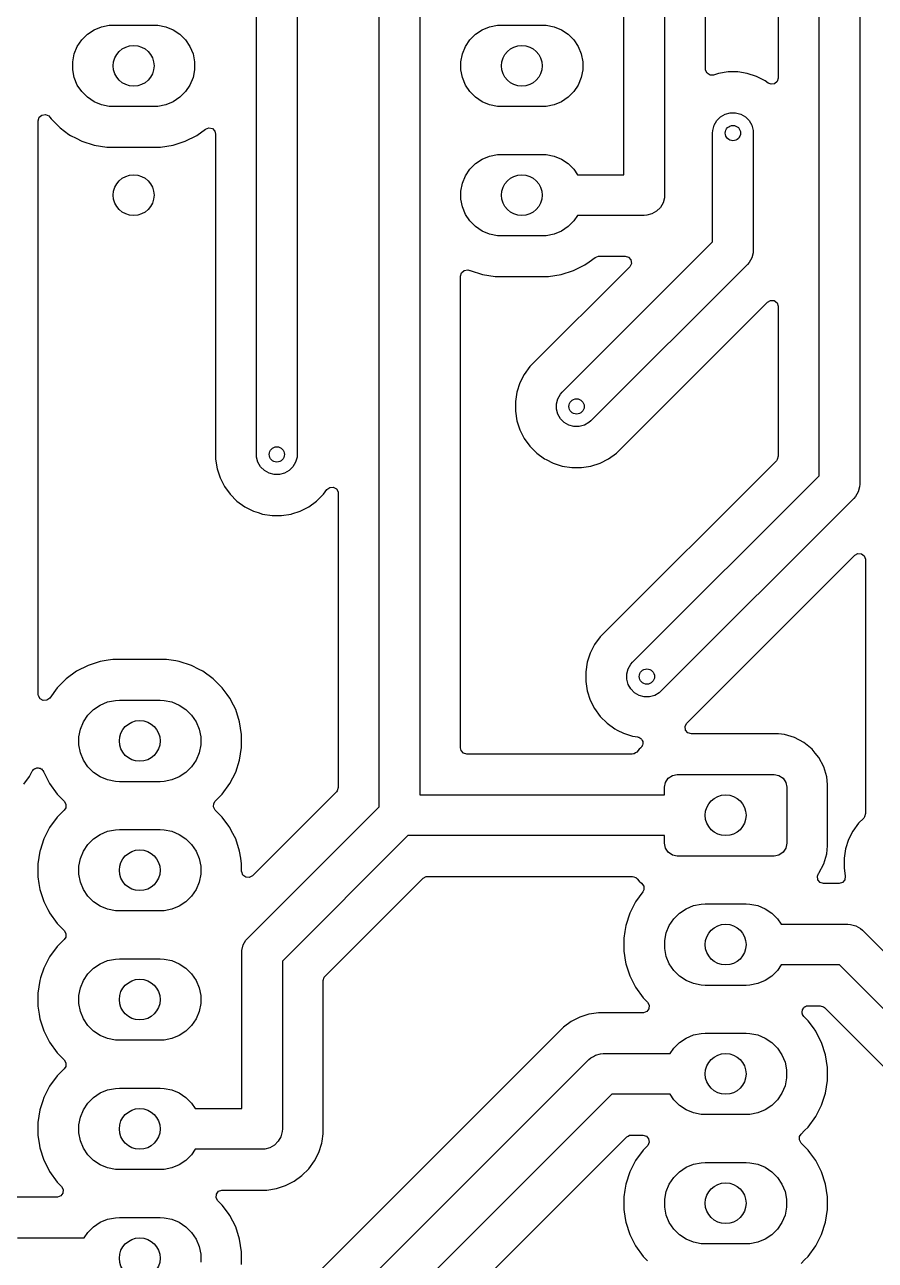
# Model space of a CAD drawing. Extents: x 44.5 to 133, y -119 to -55.5.
# Drawn here: x 88.74 to 105.44, y -97.66 to -73.39 of the extents above; entities that cross this region are included whole.
import ezdxf

# ---------------------------------------------------------------- set-up
doc = ezdxf.new("R2010")
doc.units = 0
doc.layers.add('BLACK', color=7, linetype='CONTINUOUS')

msp = doc.modelspace()

# ---------------------------------------------------------------- linework, layer by layer
at = {"layer": 'BLACK', "linetype": 'CONTINUOUS'}
for p, q in [((101.3017, -64.04), (101.3017, -76.74)), ((102.1022, -74.263556), (102.1022, -63.945513)), ((100.5017, -76.34), (100.5017, -64.44)), ((94.0908, -69.285686), (94.0908, -81.8322)), ((93.2908, -81.8322), (93.2908, -69.52)), ((103.5334, -70.595313), (103.5334, -74.439496)), ((104.3339, -82.250814), (104.3339, -70.6898)), ((105.1339, -70.855485), (105.1339, -82.4165)), ((95.6983, -88.755814), (95.6983, -71.66)), ((96.4983, -72.06), (96.4983, -88.52)), ((89.972485, -73.581592), (90.102883, -73.494463)), ((90.102883, -73.494463), (90.247772, -73.434448)), ((90.247772, -73.434448), (90.401586, -73.403852)), ((90.401586, -73.403852), (90.48, -73.4)), ((90.48, -73.4), (91.28, -73.4)), ((91.28, -73.4), (91.358414, -73.403852)), ((91.358414, -73.403852), (91.512228, -73.434448)), ((91.512228, -73.434448), (91.657117, -73.494463)), ((91.657117, -73.494463), (91.787515, -73.581592)), ((97.592485, -73.581592), (97.722883, -73.494463)), ((97.722883, -73.494463), (97.867772, -73.434448)), ((97.867772, -73.434448), (98.021586, -73.403852)), ((98.021586, -73.403852), (98.1, -73.4)), ((98.1, -73.4), (98.9, -73.4)), ((98.9, -73.4), (98.978414, -73.403852)), ((98.978414, -73.403852), (99.132228, -73.434448)), ((99.132228, -73.434448), (99.277117, -73.494463)), ((99.277117, -73.494463), (99.407515, -73.581592)), ((89.774463, -73.822883), (89.861592, -73.692485)), ((89.861592, -73.692485), (89.972485, -73.581592)), ((91.787515, -73.581592), (91.898408, -73.692485)), ((91.898408, -73.692485), (91.985537, -73.822883)), ((97.394463, -73.822883), (97.481592, -73.692485)), ((97.481592, -73.692485), (97.592485, -73.581592)), ((99.407515, -73.581592), (99.518408, -73.692485)), ((99.518408, -73.692485), (99.605537, -73.822883)), ((89.683852, -74.121586), (89.714448, -73.967772)), ((89.714448, -73.967772), (89.774463, -73.822883)), ((91.985537, -73.822883), (92.045552, -73.967772)), ((92.045552, -73.967772), (92.076148, -74.121586)), ((97.303852, -74.121586), (97.334448, -73.967772)), ((97.334448, -73.967772), (97.394463, -73.822883)), ((99.605537, -73.822883), (99.665552, -73.967772)), ((99.665552, -73.967772), (99.696148, -74.121586)), ((89.683852, -74.278414), (89.683852, -74.121586)), ((92.076148, -74.121586), (92.076148, -74.278414)), ((97.303852, -74.278414), (97.303852, -74.121586)), ((99.696148, -74.121586), (99.696148, -74.278414)), ((89.714448, -74.432228), (89.683852, -74.278414)), ((89.774463, -74.577117), (89.714448, -74.432228)), ((92.045552, -74.432228), (91.985537, -74.577117)), ((92.076148, -74.278414), (92.045552, -74.432228)), ((97.334448, -74.432228), (97.303852, -74.278414)), ((97.394463, -74.577117), (97.334448, -74.432228)), ((99.665552, -74.432228), (99.605537, -74.577117)), ((99.696148, -74.278414), (99.665552, -74.432228)), ((102.104016, -74.2847), (102.1022, -74.263556)), ((102.134844, -74.347401), (102.104016, -74.2847)), ((102.194677, -74.383482), (102.134844, -74.347401)), ((102.264518, -74.381487), (102.194677, -74.383482)), ((102.362777, -74.34956), (102.264518, -74.381487)), ((102.36278, -74.34956), (102.362777, -74.34956)), ((102.549414, -74.32), (102.36278, -74.34956)), ((102.549419, -74.32), (102.549414, -74.32)), ((102.738381, -74.32), (102.549419, -74.32)), ((102.738386, -74.32), (102.738381, -74.32)), ((102.925018, -74.349559), (102.738386, -74.32)), ((103.104736, -74.407954), (102.925018, -74.349559)), ((103.273099, -74.49374), (103.104736, -74.407954)), ((103.336514, -74.539814), (103.273099, -74.49374)), ((103.5334, -74.439496), (103.513715, -74.506535)), ((89.861592, -74.707515), (89.774463, -74.577117)), ((89.972485, -74.818408), (89.861592, -74.707515)), ((91.898408, -74.707515), (91.787515, -74.818408)), ((91.985537, -74.577117), (91.898408, -74.707515)), ((97.481592, -74.707515), (97.394463, -74.577117)), ((97.592485, -74.818408), (97.481592, -74.707515)), ((99.518408, -74.707515), (99.407515, -74.818408)), ((99.605537, -74.577117), (99.518408, -74.707515)), ((103.391753, -74.562234), (103.336514, -74.539814)), ((103.460911, -74.55229), (103.391753, -74.562234)), ((103.513715, -74.506535), (103.460911, -74.55229)), ((90.102883, -74.905537), (89.972485, -74.818408)), ((90.247772, -74.965552), (90.102883, -74.905537)), ((90.401586, -74.996148), (90.247772, -74.965552)), ((91.512228, -74.965552), (91.358414, -74.996148)), ((91.657117, -74.905537), (91.512228, -74.965552)), ((91.787515, -74.818408), (91.657117, -74.905537)), ((97.722883, -74.905537), (97.592485, -74.818408)), ((97.867772, -74.965552), (97.722883, -74.905537)), ((98.021586, -74.996148), (97.867772, -74.965552)), ((99.132228, -74.965552), (98.978414, -74.996148)), ((99.277117, -74.905537), (99.132228, -74.965552)), ((99.407515, -74.818408), (99.277117, -74.905537)), ((89.0083, -75.278945), (89.027985, -75.211906)), ((89.027985, -75.211906), (89.080789, -75.166151)), ((89.080789, -75.166151), (89.149947, -75.156207)), ((89.149947, -75.156207), (89.213503, -75.185232)), ((89.213503, -75.185232), (89.232619, -75.206061)), ((89.232619, -75.206061), (89.259203, -75.242652)), ((90.48, -75), (90.401586, -74.996148)), ((91.28, -75), (90.48, -75)), ((91.358414, -74.996148), (91.28, -75)), ((98.1, -75), (98.021586, -74.996148)), ((98.9, -75), (98.1, -75)), ((98.978414, -74.996148), (98.9, -75)), ((102.326559, -75.276995), (102.400395, -75.203159)), ((102.400395, -75.203159), (102.490827, -75.150948)), ((102.490827, -75.150948), (102.59169, -75.123922)), ((102.59169, -75.123922), (102.69611, -75.123922)), ((102.69611, -75.123922), (102.796973, -75.150948)), ((102.796973, -75.150948), (102.887405, -75.203159)), ((102.887405, -75.203159), (102.961241, -75.276995)), ((89.0083, -86.54622), (89.0083, -75.278945)), ((89.259203, -75.242652), (89.437345, -75.420794)), ((89.437345, -75.420794), (89.43735, -75.420798)), ((89.43735, -75.420798), (89.609594, -75.54594)), ((92.118845, -75.56887), (92.293415, -75.442038)), ((92.293415, -75.442038), (92.359221, -75.418558)), ((92.359221, -75.418558), (92.427275, -75.434383)), ((92.427275, -75.434383), (92.47597, -75.484489)), ((102.2439, -75.5205), (102.247322, -75.46829)), ((102.247322, -75.46829), (102.274348, -75.367427)), ((102.274348, -75.367427), (102.326559, -75.276995)), ((102.961241, -75.276995), (103.013452, -75.367427)), ((103.013452, -75.367427), (103.040478, -75.46829)), ((103.040478, -75.46829), (103.0439, -75.5205)), ((89.609594, -75.54594), (89.641155, -75.56887)), ((89.641155, -75.56887), (89.74947, -75.624059)), ((89.74947, -75.624059), (89.865616, -75.683239)), ((89.865616, -75.683239), (89.865618, -75.683239)), ((89.865618, -75.683239), (89.865621, -75.683241)), ((89.865621, -75.683241), (90.105215, -75.76109)), ((91.654785, -75.76109), (91.894379, -75.683241)), ((91.894379, -75.683241), (92.118845, -75.56887)), ((92.47597, -75.484489), (92.4903, -75.542356)), ((92.4903, -75.542356), (92.4903, -81.926686)), ((102.2439, -77.654814), (102.2439, -75.5205)), ((103.0439, -75.5205), (103.0439, -77.8205)), ((90.105215, -75.76109), (90.354038, -75.8005)), ((90.354038, -75.8005), (90.354039, -75.8005)), ((90.354039, -75.8005), (91.405961, -75.8005)), ((91.405961, -75.8005), (91.405962, -75.8005)), ((91.405962, -75.8005), (91.654785, -75.76109)), ((97.867772, -75.974448), (98.021586, -75.943852)), ((98.021586, -75.943852), (98.1, -75.94)), ((98.1, -75.94), (98.9, -75.94)), ((98.9, -75.94), (98.978414, -75.943852)), ((98.978414, -75.943852), (99.132228, -75.974448)), ((97.481592, -76.232485), (97.592485, -76.121592)), ((97.592485, -76.121592), (97.722883, -76.034463)), ((97.722883, -76.034463), (97.867772, -75.974448)), ((99.132228, -75.974448), (99.277117, -76.034463)), ((99.277117, -76.034463), (99.407515, -76.121592)), ((99.407515, -76.121592), (99.518408, -76.232485)), ((97.334448, -76.507772), (97.394463, -76.362883)), ((97.394463, -76.362883), (97.481592, -76.232485)), ((99.518408, -76.232485), (99.590247, -76.34)), ((99.590247, -76.34), (100.5017, -76.34)), ((97.303852, -76.661586), (97.334448, -76.507772)), ((97.303852, -76.818414), (97.303852, -76.661586)), ((97.334448, -76.972228), (97.303852, -76.818414)), ((101.271252, -76.893073), (101.219041, -76.983505)), ((101.298278, -76.79221), (101.271252, -76.893073)), ((101.3017, -76.74), (101.298278, -76.79221)), ((97.394463, -77.117117), (97.334448, -76.972228)), ((97.481592, -77.247515), (97.394463, -77.117117)), ((99.590247, -77.14), (99.518408, -77.247515)), ((100.9017, -77.14), (99.590247, -77.14)), ((100.95391, -77.136578), (100.9017, -77.14)), ((101.054773, -77.109552), (100.95391, -77.136578)), ((101.145205, -77.057341), (101.054773, -77.109552)), ((101.219041, -76.983505), (101.145205, -77.057341)), ((97.592485, -77.358408), (97.481592, -77.247515)), ((97.722883, -77.445537), (97.592485, -77.358408)), ((99.407515, -77.358408), (99.277117, -77.445537)), ((99.518408, -77.247515), (99.407515, -77.358408)), ((97.867772, -77.505552), (97.722883, -77.445537)), ((98.021586, -77.536148), (97.867772, -77.505552)), ((98.1, -77.54), (98.021586, -77.536148)), ((98.9, -77.54), (98.1, -77.54)), ((98.978414, -77.536148), (98.9, -77.54)), ((99.132228, -77.505552), (98.978414, -77.536148)), ((99.277117, -77.445537), (99.132228, -77.505552)), ((99.290957, -80.607757), (102.2439, -77.654814)), ((103.040478, -77.87271), (103.013452, -77.973574)), ((103.0439, -77.8205), (103.040478, -77.87271)), ((99.514379, -78.223241), (99.738845, -78.10887)), ((99.738845, -78.10887), (99.822168, -78.048331)), ((99.822168, -78.048331), (99.937993, -77.964182)), ((102.926743, -78.103343), (99.856643, -81.173443)), ((99.937993, -77.964182), (100.003799, -77.940702)), ((100.003799, -77.940702), (100.010878, -77.9405)), ((100.010878, -77.9405), (100.526774, -77.9405)), ((100.526774, -77.9405), (100.593813, -77.960185)), ((100.593813, -77.960185), (100.639568, -78.012989)), ((100.649512, -78.082147), (100.620487, -78.145703)), ((100.639568, -78.012989), (100.649512, -78.082147)), ((102.961241, -78.064005), (102.926743, -78.103343)), ((103.013452, -77.973574), (102.961241, -78.064005)), ((97.2988, -78.3304), (97.318485, -78.263361)), ((97.2988, -87.5955), (97.2988, -78.3304)), ((97.318485, -78.263361), (97.371289, -78.217606)), ((97.371289, -78.217606), (97.440447, -78.207662)), ((97.440447, -78.207662), (97.479098, -78.219917)), ((97.479098, -78.219917), (97.485621, -78.223241)), ((97.485621, -78.223241), (97.725215, -78.30109)), ((97.725215, -78.30109), (97.974038, -78.3405)), ((97.974038, -78.3405), (97.974039, -78.3405)), ((97.974039, -78.3405), (99.025961, -78.3405)), ((100.614455, -78.152181), (98.658112, -80.108523)), ((99.025961, -78.3405), (99.025962, -78.3405)), ((99.025962, -78.3405), (99.274785, -78.30109)), ((99.274785, -78.30109), (99.514379, -78.223241)), ((100.620487, -78.145703), (100.614455, -78.152181)), ((100.355874, -81.80629), (103.321719, -78.840445)), ((103.321719, -78.840445), (103.383042, -78.80696)), ((103.383042, -78.80696), (103.452734, -78.811944)), ((103.452734, -78.811944), (103.508667, -78.853816)), ((103.508667, -78.853816), (103.533084, -78.91928)), ((103.533084, -78.91928), (103.5334, -78.928126)), ((103.5334, -78.928126), (103.5334, -81.867874)), ((98.54704, -80.2614), (98.461254, -80.429763)), ((98.658112, -80.108523), (98.54704, -80.2614)), ((98.461254, -80.429763), (98.402859, -80.609481)), ((98.402859, -80.609481), (98.3733, -80.796113)), ((98.3733, -80.796113), (98.3733, -80.985086)), ((99.177222, -80.83839), (99.204248, -80.737526)), ((99.204248, -80.737526), (99.256459, -80.647095)), ((99.256459, -80.647095), (99.290957, -80.607757)), ((98.3733, -80.985086), (98.402859, -81.171718)), ((99.177222, -80.94281), (99.177222, -80.83839)), ((99.204248, -81.043674), (99.177222, -80.94281)), ((99.256459, -81.134105), (99.204248, -81.043674)), ((98.402859, -81.171718), (98.461254, -81.351436)), ((99.330295, -81.207941), (99.256459, -81.134105)), ((99.420726, -81.260152), (99.330295, -81.207941)), ((99.52159, -81.287178), (99.420726, -81.260152)), ((99.62601, -81.287178), (99.52159, -81.287178)), ((99.726874, -81.260152), (99.62601, -81.287178)), ((99.817305, -81.207941), (99.726874, -81.260152)), ((99.856643, -81.173443), (99.817305, -81.207941)), ((98.461254, -81.351436), (98.493202, -81.414136)), ((98.493202, -81.414136), (98.54704, -81.519799)), ((98.54704, -81.519799), (98.65811, -81.672674)), ((98.65811, -81.672674), (98.791726, -81.80629)), ((92.4903, -81.926686), (92.519859, -82.113318)), ((93.294222, -81.88441), (93.2908, -81.8322)), ((93.321248, -81.985273), (93.294222, -81.88441)), ((93.373459, -82.075705), (93.321248, -81.985273)), ((94.060352, -81.985273), (94.008141, -82.075705)), ((94.087378, -81.88441), (94.060352, -81.985273)), ((94.0908, -81.8322), (94.087378, -81.88441)), ((98.791726, -81.80629), (98.944601, -81.91736)), ((98.944601, -81.91736), (98.975493, -81.9331)), ((98.975493, -81.9331), (99.112963, -82.003145)), ((99.112963, -82.003145), (99.112965, -82.003145)), ((99.112965, -82.003145), (99.112968, -82.003147)), ((99.112968, -82.003147), (99.194708, -82.029706)), ((99.854918, -82.06154), (100.034632, -82.003147)), ((100.034632, -82.003147), (100.202999, -81.91736)), ((103.497081, -81.955555), (100.039212, -85.413423)), ((100.202999, -81.91736), (100.355874, -81.80629)), ((103.513715, -81.934913), (103.497081, -81.955555)), ((103.5334, -81.867874), (103.513715, -81.934913)), ((92.519859, -82.113318), (92.578254, -82.293036)), ((93.447295, -82.149541), (93.373459, -82.075705)), ((93.537727, -82.201752), (93.447295, -82.149541)), ((93.63859, -82.228778), (93.537727, -82.201752)), ((93.74301, -82.228778), (93.63859, -82.228778)), ((93.843873, -82.201752), (93.74301, -82.228778)), ((93.934305, -82.149541), (93.843873, -82.201752)), ((94.008141, -82.075705), (93.934305, -82.149541)), ((99.194708, -82.029706), (99.292681, -82.06154)), ((99.292681, -82.06154), (99.479314, -82.0911)), ((99.479314, -82.0911), (99.479319, -82.0911)), ((99.479319, -82.0911), (99.668286, -82.0911)), ((99.668286, -82.0911), (99.854918, -82.06154)), ((100.672057, -85.912657), (104.3339, -82.250814)), ((92.578254, -82.293036), (92.66404, -82.461399)), ((92.66404, -82.461399), (92.77511, -82.614273)), ((94.673483, -82.522064), (94.728812, -82.479401)), ((94.728812, -82.479401), (94.798426, -82.473422)), ((94.798426, -82.473422), (94.86022, -82.506028)), ((94.86022, -82.506028), (94.894578, -82.566867)), ((105.130478, -82.46871), (105.103452, -82.569574)), ((105.1339, -82.4165), (105.130478, -82.46871)), ((92.77511, -82.614273), (92.908727, -82.74789)), ((92.908727, -82.74789), (93.061601, -82.85896)), ((94.319999, -82.85896), (94.472873, -82.74789)), ((94.472873, -82.74789), (94.60649, -82.614273)), ((94.60649, -82.614273), (94.673483, -82.522064)), ((94.894578, -82.566867), (94.8978, -82.594952)), ((94.8978, -82.594952), (94.8978, -88.372873)), ((105.016743, -82.699343), (101.237743, -86.478343)), ((105.051241, -82.660005), (105.016743, -82.699343)), ((105.103452, -82.569574), (105.051241, -82.660005)), ((93.061601, -82.85896), (93.141147, -82.89949)), ((93.141147, -82.89949), (93.229963, -82.944745)), ((93.229963, -82.944745), (93.229965, -82.944745)), ((93.229965, -82.944745), (93.229968, -82.944747)), ((93.229968, -82.944747), (93.326297, -82.976046)), ((93.326297, -82.976046), (93.409681, -83.00314)), ((93.984536, -82.99904), (94.151632, -82.944747)), ((94.151632, -82.944747), (94.319999, -82.85896)), ((93.409681, -83.00314), (93.596314, -83.0327)), ((93.596314, -83.0327), (93.596319, -83.0327)), ((93.596319, -83.0327), (93.785286, -83.0327)), ((93.785286, -83.0327), (93.971918, -83.00314)), ((93.971918, -83.00314), (93.984536, -82.99904)), ((101.740345, -87.107819), (105.035619, -83.812545)), ((105.035619, -83.812545), (105.096942, -83.77906)), ((105.096942, -83.77906), (105.166634, -83.784044)), ((105.166634, -83.784044), (105.222567, -83.825916)), ((105.222567, -83.825916), (105.246984, -83.89138)), ((105.246984, -83.89138), (105.2473, -83.900226)), ((105.2473, -83.900226), (105.2473, -88.885974)), ((100.039212, -85.413423), (99.92814, -85.5663)), ((99.92814, -85.5663), (99.842354, -85.734663)), ((90.225214, -85.89891), (89.985616, -85.97676)), ((90.380551, -85.874307), (90.225214, -85.89891)), ((90.474038, -85.8595), (90.380551, -85.874307)), ((91.525962, -85.8595), (90.474038, -85.8595)), ((91.707279, -85.888218), (91.525962, -85.8595)), ((91.774785, -85.89891), (91.707279, -85.888218)), ((92.014383, -85.97676), (91.774785, -85.89891)), ((99.842354, -85.734663), (99.783959, -85.914381)), ((89.761151, -86.091132), (89.55735, -86.239201)), ((89.985616, -85.97676), (89.761151, -86.091132)), ((92.168747, -86.055413), (92.014383, -85.97676)), ((92.238845, -86.09113), (92.168747, -86.055413)), ((92.238847, -86.091131), (92.238845, -86.09113)), ((92.238848, -86.091132), (92.238847, -86.091131)), ((92.442649, -86.239201), (92.238848, -86.091132)), ((99.783959, -85.914381), (99.7544, -86.101013)), ((99.7544, -86.101013), (99.7544, -86.289986)), ((100.558322, -86.14329), (100.585348, -86.042426)), ((100.558322, -86.24771), (100.558322, -86.14329)), ((100.585348, -86.042426), (100.637559, -85.951995)), ((100.637559, -85.951995), (100.672057, -85.912657)), ((89.557345, -86.239205), (89.379205, -86.417345)), ((89.55735, -86.239201), (89.557345, -86.239205)), ((92.442654, -86.239205), (92.442649, -86.239201)), ((92.620794, -86.417345), (92.442654, -86.239205)), ((99.7544, -86.289986), (99.783959, -86.476618)), ((100.585348, -86.348574), (100.558322, -86.24771)), ((100.637559, -86.439005), (100.585348, -86.348574)), ((89.011523, -86.574306), (89.0083, -86.54622)), ((89.04588, -86.635144), (89.011523, -86.574306)), ((89.232618, -86.619105), (89.177288, -86.661771)), ((89.379201, -86.41735), (89.232618, -86.619105)), ((89.379205, -86.417345), (89.379201, -86.41735)), ((92.620798, -86.41735), (92.620794, -86.417345)), ((92.714427, -86.54622), (92.620798, -86.41735)), ((92.76887, -86.621155), (92.714427, -86.54622)), ((92.839859, -86.760478), (92.76887, -86.621155)), ((99.783959, -86.476618), (99.842354, -86.656336)), ((100.711395, -86.512841), (100.637559, -86.439005)), ((100.801826, -86.565052), (100.711395, -86.512841)), ((100.90269, -86.592078), (100.801826, -86.565052)), ((101.00711, -86.592078), (100.90269, -86.592078)), ((101.107974, -86.565052), (101.00711, -86.592078)), ((101.198405, -86.512841), (101.107974, -86.565052)), ((101.237743, -86.478343), (101.198405, -86.512841)), ((89.107675, -86.66775), (89.04588, -86.635144)), ((89.177288, -86.661771), (89.107675, -86.66775)), ((89.981592, -86.952485), (90.092485, -86.841592)), ((90.092485, -86.841592), (90.222883, -86.754463)), ((90.222883, -86.754463), (90.367772, -86.694448)), ((90.367772, -86.694448), (90.521586, -86.663852)), ((90.521586, -86.663852), (90.6, -86.66)), ((90.6, -86.66), (91.4, -86.66)), ((91.4, -86.66), (91.478414, -86.663852)), ((91.478414, -86.663852), (91.632228, -86.694448)), ((91.632228, -86.694448), (91.777117, -86.754463)), ((91.777117, -86.754463), (91.907515, -86.841592)), ((91.907515, -86.841592), (92.018408, -86.952485)), ((92.883239, -86.845616), (92.839859, -86.760478)), ((92.883239, -86.845618), (92.883239, -86.845616)), ((92.883241, -86.845621), (92.883239, -86.845618)), ((92.96109, -87.085215), (92.883241, -86.845621)), ((99.842354, -86.656336), (99.92814, -86.824699)), ((99.92814, -86.824699), (100.03921, -86.977574)), ((89.834448, -87.227772), (89.894463, -87.082883)), ((89.894463, -87.082883), (89.981592, -86.952485)), ((92.018408, -86.952485), (92.105537, -87.082883)), ((92.105537, -87.082883), (92.165552, -87.227772)), ((93.0005, -87.334038), (92.96109, -87.085215)), ((100.03921, -86.977574), (100.172826, -87.11119)), ((100.172826, -87.11119), (100.325701, -87.22226)), ((101.705288, -87.177853), (101.734313, -87.114297)), ((101.734313, -87.114297), (101.740345, -87.107819)), ((89.803852, -87.381586), (89.834448, -87.227772)), ((92.165552, -87.227772), (92.196148, -87.381586)), ((93.0005, -87.585962), (93.0005, -87.334038)), ((100.325701, -87.22226), (100.374278, -87.247011)), ((100.374278, -87.247011), (100.494063, -87.308045)), ((100.494063, -87.308045), (100.494065, -87.308045)), ((100.494065, -87.308045), (100.494068, -87.308047)), ((100.494068, -87.308047), (100.57406, -87.334038)), ((100.57406, -87.334038), (100.673781, -87.36644)), ((101.715232, -87.247011), (101.705288, -87.177853)), ((101.760987, -87.299815), (101.715232, -87.247011)), ((101.828026, -87.3195), (101.760987, -87.299815)), ((103.501608, -87.3195), (101.828026, -87.3195)), ((103.536805, -87.322966), (103.501608, -87.3195)), ((103.655934, -87.334699), (103.536805, -87.322966)), ((103.655934, -87.3347), (103.655932, -87.334699)), ((103.655932, -87.334699), (103.655934, -87.334699)), ((103.853954, -87.394768), (103.655934, -87.3347)), ((89.803852, -87.538414), (89.803852, -87.381586)), ((89.834448, -87.692228), (89.803852, -87.538414)), ((92.196148, -87.538414), (92.165552, -87.692228)), ((92.196148, -87.381586), (92.196148, -87.538414)), ((92.96109, -87.834785), (93.0005, -87.585962)), ((97.310006, -87.647011), (97.2988, -87.5955)), ((100.673781, -87.36644), (100.722403, -87.37414)), ((100.722403, -87.37414), (100.772563, -87.382085)), ((100.772563, -87.382085), (100.782683, -87.386882)), ((100.782683, -87.386882), (100.793872, -87.38743)), ((100.793872, -87.38743), (100.813692, -87.401582)), ((100.837612, -87.595668), (100.80359, -87.62359)), ((100.813692, -87.401582), (100.835698, -87.412014)), ((100.835698, -87.412014), (100.841618, -87.421522)), ((100.8428, -87.590242), (100.837612, -87.595668)), ((100.841618, -87.421522), (100.850734, -87.428031)), ((100.850061, -87.577887), (100.8428, -87.590242)), ((100.863309, -87.561519), (100.850061, -87.577887)), ((100.850734, -87.428031), (100.859755, -87.450648)), ((100.859755, -87.450648), (100.87263, -87.471325)), ((100.865096, -87.552306), (100.863309, -87.561519)), ((100.871632, -87.541187), (100.865096, -87.552306)), ((100.871979, -87.516835), (100.871632, -87.541187)), ((100.876619, -87.492929), (100.871979, -87.516835)), ((100.87263, -87.471325), (100.872469, -87.482526)), ((100.872469, -87.482526), (100.876619, -87.492929)), ((104.03645, -87.492315), (103.853954, -87.394768)), ((104.036453, -87.492317), (104.03645, -87.492315)), ((104.19641, -87.623589), (104.036452, -87.492317)), ((104.036452, -87.492317), (104.036453, -87.492317)), ((89.894463, -87.837117), (89.834448, -87.692228)), ((89.981592, -87.967515), (89.894463, -87.837117)), ((92.105537, -87.837117), (92.018408, -87.967515)), ((92.165552, -87.692228), (92.105537, -87.837117)), ((92.883241, -88.074379), (92.96109, -87.834785)), ((97.355761, -87.699815), (97.310006, -87.647011)), ((97.4228, -87.7195), (97.355761, -87.699815)), ((100.666231, -87.7195), (97.4228, -87.7195)), ((100.689878, -87.715776), (100.666231, -87.7195)), ((100.695311, -87.716042), (100.689878, -87.715776)), ((100.697992, -87.714498), (100.695311, -87.716042)), ((100.704339, -87.713499), (100.697992, -87.714498)), ((100.72949, -87.696366), (100.704339, -87.713499)), ((100.755865, -87.681184), (100.72949, -87.696366)), ((100.759108, -87.67779), (100.755865, -87.681184)), ((100.80359, -87.62359), (100.759108, -87.67779)), ((104.258462, -87.699201), (104.19641, -87.623589)), ((104.327685, -87.78355), (104.258462, -87.699201)), ((104.425232, -87.966046), (104.327685, -87.78355)), ((88.83456, -88.159099), (88.887776, -88.054655)), ((88.887776, -88.054655), (88.90298, -88.038556)), ((88.90298, -88.038556), (88.914415, -88.019595)), ((88.914415, -88.019595), (88.926501, -88.013652)), ((88.926501, -88.013652), (88.93575, -88.00386)), ((88.93575, -88.00386), (88.957244, -87.998537)), ((88.957244, -87.998537), (88.977116, -87.988767)), ((88.977116, -87.988767), (88.990497, -87.990302)), ((88.990497, -87.990302), (89.003571, -87.987065)), ((89.003571, -87.987065), (89.024531, -87.994207)), ((89.024531, -87.994207), (89.04653, -87.996732)), ((89.04653, -87.996732), (89.056955, -88.005257)), ((89.056955, -88.005257), (89.069706, -88.009602)), ((89.069706, -88.009602), (89.083478, -88.026944)), ((89.083478, -88.026944), (89.100619, -88.04096)), ((89.100619, -88.04096), (89.110388, -88.060829)), ((89.110388, -88.060829), (89.113158, -88.064317)), ((89.113158, -88.064317), (89.116192, -88.072633)), ((89.116192, -88.072633), (89.11676, -88.074381)), ((89.11676, -88.074381), (89.231132, -88.298848)), ((90.092485, -88.078408), (89.981592, -87.967515)), ((90.222883, -88.165537), (90.092485, -88.078408)), ((91.907515, -88.078408), (91.777117, -88.165537)), ((92.018408, -87.967515), (91.907515, -88.078408)), ((92.76887, -88.298845), (92.883241, -88.074379)), ((104.4853, -88.164066), (104.425232, -87.966046)), ((88.72349, -88.311974), (88.83456, -88.159099)), ((89.231132, -88.298848), (89.379201, -88.502649)), ((90.367772, -88.225552), (90.222883, -88.165537)), ((90.521586, -88.256148), (90.367772, -88.225552)), ((90.6, -88.26), (90.521586, -88.256148)), ((91.4, -88.26), (90.6, -88.26)), ((91.478414, -88.256148), (91.4, -88.26)), ((91.632228, -88.225552), (91.478414, -88.256148)), ((91.777117, -88.165537), (91.632228, -88.225552)), ((92.620793, -88.502656), (92.76887, -88.298845)), ((101.3, -88.37), (101.31903, -88.274329)), ((101.31903, -88.274329), (101.373223, -88.193223)), ((101.373223, -88.193223), (101.454329, -88.13903)), ((101.454329, -88.13903), (101.55, -88.12)), ((101.55, -88.12), (103.45, -88.12)), ((103.45, -88.12), (103.545671, -88.13903)), ((103.545671, -88.13903), (103.626777, -88.193223)), ((103.626777, -88.193223), (103.68097, -88.274329)), ((103.68097, -88.274329), (103.7, -88.37)), ((104.5005, -88.318392), (104.4853, -88.164066)), ((104.5005, -89.521608), (104.5005, -88.318392)), ((89.379201, -88.502649), (89.379205, -88.502654)), ((89.379205, -88.502654), (89.51887, -88.642319)), ((92.534468, -88.588981), (92.620793, -88.502656)), ((94.861481, -88.460554), (93.212181, -90.109854)), ((94.878115, -88.439912), (94.861481, -88.460554)), ((94.8978, -88.372873), (94.878115, -88.439912)), ((96.4983, -88.52), (101.3, -88.52)), ((101.3, -88.52), (101.3, -88.37)), ((103.7, -88.37), (103.7, -89.47)), ((89.51887, -88.817681), (89.379205, -88.957345)), ((89.51887, -88.642319), (89.552355, -88.703642)), ((89.547371, -88.773334), (89.51887, -88.817681)), ((89.552355, -88.703642), (89.547371, -88.773334)), ((92.447645, -88.756358), (92.452629, -88.686666)), ((92.48113, -88.817681), (92.447645, -88.756358)), ((92.452629, -88.686666), (92.48113, -88.642319)), ((92.48113, -88.642319), (92.534468, -88.588981)), ((92.620794, -88.957345), (92.48113, -88.817681)), ((93.118857, -91.335257), (95.6983, -88.755814)), ((89.379201, -88.95735), (89.231132, -89.161151)), ((89.379205, -88.957345), (89.379201, -88.95735)), ((92.620798, -88.95735), (92.620794, -88.957345)), ((92.749952, -89.135117), (92.620798, -88.95735)), ((105.210981, -88.973655), (105.108412, -89.076223)), ((105.227615, -88.953013), (105.210981, -88.973655)), ((105.2473, -88.885974), (105.227615, -88.953013)), ((89.231132, -89.161151), (89.11676, -89.385616)), ((90.092485, -89.381592), (90.222883, -89.294463)), ((90.222883, -89.294463), (90.367772, -89.234448)), ((90.367772, -89.234448), (90.521586, -89.203852)), ((90.521586, -89.203852), (90.6, -89.2)), ((90.6, -89.2), (91.4, -89.2)), ((91.4, -89.2), (91.478414, -89.203852)), ((91.478414, -89.203852), (91.632228, -89.234448)), ((91.632228, -89.234448), (91.777117, -89.294463)), ((91.777117, -89.294463), (91.907515, -89.381592)), ((92.76887, -89.161155), (92.749952, -89.135117)), ((92.80349, -89.229101), (92.76887, -89.161155)), ((92.883239, -89.385616), (92.80349, -89.229101)), ((104.99734, -89.2291), (104.911554, -89.397463)), ((105.108412, -89.076223), (104.99734, -89.2291)), ((89.11676, -89.385616), (89.043691, -89.6105)), ((89.894463, -89.622883), (89.981592, -89.492485)), ((89.981592, -89.492485), (90.092485, -89.381592)), ((91.907515, -89.381592), (92.018408, -89.492485)), ((92.018408, -89.492485), (92.105537, -89.622883)), ((92.883239, -89.385618), (92.883239, -89.385616)), ((92.883241, -89.385621), (92.883239, -89.385618)), ((92.96109, -89.625215), (92.883241, -89.385621)), ((96.265485, -89.32), (93.8017, -91.783785)), ((101.3, -89.32), (96.265485, -89.32)), ((101.3, -89.47), (101.3, -89.32)), ((101.31903, -89.565671), (101.3, -89.47)), ((103.7, -89.47), (103.68097, -89.565671)), ((104.4853, -89.675934), (104.5005, -89.521608)), ((104.911554, -89.397463), (104.853159, -89.577181)), ((89.03891, -89.625215), (88.9995, -89.874038)), ((89.043691, -89.6105), (89.03891, -89.625215)), ((89.803852, -89.921586), (89.834448, -89.767772)), ((89.834448, -89.767772), (89.894463, -89.622883)), ((92.105537, -89.622883), (92.165552, -89.767772)), ((92.165552, -89.767772), (92.196148, -89.921586)), ((92.983042, -89.763813), (92.96109, -89.625215)), ((93.0005, -89.874038), (92.983042, -89.763813)), ((101.373223, -89.646777), (101.31903, -89.565671)), ((101.454329, -89.70097), (101.373223, -89.646777)), ((101.55, -89.72), (101.454329, -89.70097)), ((103.45, -89.72), (101.55, -89.72)), ((103.545671, -89.70097), (103.45, -89.72)), ((103.626777, -89.646777), (103.545671, -89.70097)), ((103.68097, -89.565671), (103.626777, -89.646777)), ((104.425232, -89.873954), (104.4853, -89.675934)), ((104.853159, -89.577181), (104.8236, -89.763813)), ((104.8236, -89.763813), (104.8236, -89.952786)), ((88.9995, -89.874038), (88.9995, -90.125962)), ((89.803852, -90.078414), (89.803852, -89.921586)), ((92.196148, -89.921586), (92.196148, -90.078414)), ((93.0005, -90.022173), (93.0005, -89.874038)), ((93.000816, -90.031019), (93.0005, -90.022173)), ((93.025233, -90.096483), (93.000816, -90.031019)), ((104.327685, -90.05645), (104.425232, -89.873954)), ((104.8236, -89.952786), (104.849467, -90.116102)), ((88.9995, -90.125962), (89.020651, -90.2595)), ((89.020651, -90.2595), (89.03891, -90.374785)), ((89.834448, -90.232228), (89.803852, -90.078414)), ((89.894463, -90.377117), (89.834448, -90.232228)), ((92.165552, -90.232228), (92.105537, -90.377117)), ((92.196148, -90.078414), (92.165552, -90.232228)), ((93.081166, -90.138355), (93.025233, -90.096483)), ((93.150858, -90.143339), (93.081166, -90.138355)), ((93.212181, -90.109854), (93.150858, -90.143339)), ((94.638519, -92.079044), (96.560744, -90.156819)), ((96.560744, -90.156819), (96.622067, -90.123334)), ((96.622067, -90.123334), (96.648425, -90.1205)), ((96.648425, -90.1205), (100.666231, -90.1205)), ((100.666231, -90.1205), (100.667883, -90.120985)), ((100.667883, -90.120985), (100.669551, -90.120544)), ((100.669551, -90.120544), (100.701298, -90.130797)), ((100.701298, -90.130797), (100.73327, -90.140185)), ((100.73327, -90.140185), (100.734922, -90.141656)), ((100.734922, -90.141656), (100.73604, -90.142017)), ((100.73604, -90.142017), (100.762085, -90.165836)), ((100.762085, -90.165836), (100.80359, -90.21641)), ((100.80359, -90.21641), (100.852049, -90.25618)), ((100.852049, -90.25618), (100.891383, -90.313926)), ((104.300484, -90.117853), (104.325077, -90.06204)), ((104.310428, -90.187011), (104.300484, -90.117853)), ((104.356183, -90.239815), (104.310428, -90.187011)), ((104.324298, -90.06152), (104.327259, -90.057086)), ((104.325077, -90.06204), (104.324298, -90.06152)), ((104.327259, -90.057086), (104.327373, -90.05683)), ((104.327373, -90.05683), (104.327685, -90.05645)), ((104.423222, -90.2595), (104.356183, -90.239815)), ((104.726994, -90.2595), (104.423222, -90.2595)), ((104.728765, -90.259487), (104.726994, -90.2595)), ((104.795516, -90.238847), (104.728765, -90.259487)), ((104.840513, -90.185395), (104.795516, -90.238847)), ((104.849467, -90.116102), (104.840513, -90.185395)), ((89.03891, -90.374785), (89.11676, -90.614383)), ((89.981592, -90.507515), (89.894463, -90.377117)), ((90.092485, -90.618408), (89.981592, -90.507515)), ((92.018408, -90.507515), (91.907515, -90.618408)), ((92.105537, -90.377117), (92.018408, -90.507515)), ((100.873703, -90.424918), (100.731129, -90.621155)), ((100.893254, -90.38377), (100.873703, -90.424918)), ((100.891383, -90.313926), (100.893254, -90.38377)), ((89.11676, -90.614383), (89.195413, -90.768747)), ((90.222883, -90.705537), (90.092485, -90.618408)), ((90.367772, -90.765552), (90.222883, -90.705537)), ((91.777117, -90.705537), (91.632228, -90.765552)), ((91.907515, -90.618408), (91.777117, -90.705537)), ((100.731129, -90.621155), (100.61676, -90.845616)), ((101.592485, -90.841592), (101.722883, -90.754463)), ((101.722883, -90.754463), (101.867772, -90.694448)), ((101.867772, -90.694448), (102.021586, -90.663852)), ((102.021586, -90.663852), (102.1, -90.66)), ((102.1, -90.66), (102.9, -90.66)), ((102.9, -90.66), (102.978414, -90.663852)), ((102.978414, -90.663852), (103.132228, -90.694448)), ((103.132228, -90.694448), (103.277117, -90.754463)), ((103.277117, -90.754463), (103.407515, -90.841592)), ((89.195413, -90.768747), (89.227031, -90.830801)), ((89.227031, -90.830801), (89.231132, -90.838848)), ((89.231132, -90.838848), (89.379201, -91.042649)), ((90.521586, -90.796148), (90.367772, -90.765552)), ((90.6, -90.8), (90.521586, -90.796148)), ((91.4, -90.8), (90.6, -90.8)), ((91.478414, -90.796148), (91.4, -90.8)), ((91.632228, -90.765552), (91.478414, -90.796148)), ((100.61676, -90.845616), (100.53891, -91.085214)), ((101.394463, -91.082883), (101.481592, -90.952485)), ((101.481592, -90.952485), (101.592485, -90.841592)), ((103.407515, -90.841592), (103.518408, -90.952485)), ((103.518408, -90.952485), (103.590247, -91.06)), ((89.379201, -91.042649), (89.379205, -91.042654)), ((89.379205, -91.042654), (89.51887, -91.182319)), ((89.51887, -91.182319), (89.552355, -91.243642)), ((89.552355, -91.243642), (89.547371, -91.313334)), ((100.5206, -91.200816), (100.4995, -91.334038)), ((100.53891, -91.085214), (100.5206, -91.200816)), ((101.303852, -91.381586), (101.334448, -91.227772)), ((101.334448, -91.227772), (101.394463, -91.082883)), ((103.590247, -91.06), (104.9017, -91.06)), ((104.9017, -91.06), (104.95391, -91.063422)), ((104.95391, -91.063422), (105.054774, -91.090448)), ((105.054774, -91.090448), (105.145205, -91.142659)), ((105.145205, -91.142659), (105.184543, -91.177157)), ((105.184543, -91.177157), (107.607385, -93.6)), ((89.51887, -91.357681), (89.379205, -91.497345)), ((89.547371, -91.313334), (89.51887, -91.357681)), ((93.010101, -91.547308), (93.032148, -91.465026)), ((93.032148, -91.465026), (93.084359, -91.374595)), ((93.084359, -91.374595), (93.118857, -91.335257)), ((100.4995, -91.334038), (100.4995, -91.585962)), ((101.303852, -91.538414), (101.303852, -91.381586)), ((89.231132, -91.701151), (89.11676, -91.925616)), ((89.379201, -91.49735), (89.231132, -91.701151)), ((89.379205, -91.497345), (89.379201, -91.49735)), ((93.0017, -91.6181), (93.005122, -91.56589)), ((93.0017, -94.68), (93.0017, -91.6181)), ((93.005122, -91.56589), (93.010101, -91.547308)), ((100.4995, -91.585962), (100.533741, -91.802147)), ((101.334448, -91.692228), (101.303852, -91.538414)), ((101.394463, -91.837117), (101.334448, -91.692228)), ((89.11676, -91.925616), (89.055108, -92.115363)), ((89.981592, -92.032485), (90.092485, -91.921592)), ((90.092485, -91.921592), (90.222883, -91.834463)), ((90.222883, -91.834463), (90.367772, -91.774448)), ((90.367772, -91.774448), (90.521586, -91.743852)), ((90.521586, -91.743852), (90.6, -91.74)), ((90.6, -91.74), (91.4, -91.74)), ((91.4, -91.74), (91.478414, -91.743852)), ((91.478414, -91.743852), (91.632228, -91.774448)), ((91.632228, -91.774448), (91.777117, -91.834463)), ((91.777117, -91.834463), (91.907515, -91.921592)), ((91.907515, -91.921592), (92.018408, -92.032485)), ((93.8017, -91.783785), (93.8017, -95.08)), ((100.533741, -91.802147), (100.53891, -91.834785)), ((100.53891, -91.834785), (100.61676, -92.074383)), ((101.481592, -91.967515), (101.394463, -91.837117)), ((101.592485, -92.078408), (101.481592, -91.967515)), ((103.518408, -91.967515), (103.407515, -92.078408)), ((103.590247, -91.86), (103.518408, -91.967515)), ((104.736014, -91.86), (103.590247, -91.86)), ((107.158857, -94.282842), (104.736014, -91.86)), ((89.03891, -92.165215), (88.9995, -92.414038)), ((89.055108, -92.115363), (89.03891, -92.165215)), ((89.834448, -92.307772), (89.894463, -92.162883)), ((89.894463, -92.162883), (89.981592, -92.032485)), ((92.018408, -92.032485), (92.105537, -92.162883)), ((92.105537, -92.162883), (92.165552, -92.307772)), ((94.6022, -92.166725), (94.621885, -92.099686)), ((94.6022, -95.174486), (94.6022, -92.166725)), ((94.621885, -92.099686), (94.638519, -92.079044)), ((100.61676, -92.074383), (100.731132, -92.298848)), ((101.722883, -92.165537), (101.592485, -92.078408)), ((101.867772, -92.225552), (101.722883, -92.165537)), ((103.277117, -92.165537), (103.132228, -92.225552)), ((103.407515, -92.078408), (103.277117, -92.165537)), ((88.9995, -92.414038), (88.9995, -92.665962)), ((89.803852, -92.461586), (89.834448, -92.307772)), ((92.165552, -92.307772), (92.196148, -92.461586)), ((100.731132, -92.298848), (100.879201, -92.502649)), ((102.021586, -92.256148), (101.867772, -92.225552)), ((102.1, -92.26), (102.021586, -92.256148)), ((102.9, -92.26), (102.1, -92.26)), ((102.978414, -92.256148), (102.9, -92.26)), ((103.132228, -92.225552), (102.978414, -92.256148)), ((88.9995, -92.665962), (89.025332, -92.82906)), ((89.803852, -92.618414), (89.803852, -92.461586)), ((89.834448, -92.772228), (89.803852, -92.618414)), ((92.196148, -92.618414), (92.165552, -92.772228)), ((92.196148, -92.461586), (92.196148, -92.618414)), ((100.879201, -92.502649), (100.879205, -92.502654)), ((100.879205, -92.502654), (100.96437, -92.587819)), ((100.96437, -92.587819), (100.997855, -92.649142)), ((100.997855, -92.649142), (100.992871, -92.718834)), ((104.029598, -92.703297), (104.040929, -92.696014)), ((104.040929, -92.696014), (104.049001, -92.685233)), ((104.049001, -92.685233), (104.069746, -92.677495)), ((104.069746, -92.677495), (104.088376, -92.665523)), ((104.088376, -92.665523), (104.110294, -92.662371)), ((104.110294, -92.662371), (104.114465, -92.660816)), ((104.114465, -92.660816), (104.123311, -92.6605)), ((104.123311, -92.6605), (104.353074, -92.6605)), ((104.353074, -92.6605), (104.420113, -92.680185)), ((104.420113, -92.680185), (104.440755, -92.696819)), ((104.440755, -92.696819), (106.659626, -94.91569)), ((89.025332, -92.82906), (89.03891, -92.914785)), ((89.03891, -92.914785), (89.11676, -93.154383)), ((89.894463, -92.917117), (89.834448, -92.772228)), ((89.981592, -93.047515), (89.894463, -92.917117)), ((92.105537, -92.917117), (92.018408, -93.047515)), ((92.165552, -92.772228), (92.105537, -92.917117)), ((99.637463, -92.887455), (99.4691, -92.97324)), ((99.637465, -92.887454), (99.637463, -92.887455)), ((99.637468, -92.887453), (99.637465, -92.887454)), ((99.817182, -92.82906), (99.637468, -92.887453)), ((99.818382, -92.82887), (99.817182, -92.82906)), ((99.818388, -92.828869), (99.818382, -92.82887)), ((100.003814, -92.7995), (99.818388, -92.828869)), ((100.876689, -92.7995), (100.003814, -92.7995)), ((100.885535, -92.799184), (100.876689, -92.7995)), ((100.950999, -92.774767), (100.885535, -92.799184)), ((100.992871, -92.718834), (100.950999, -92.774767)), ((104.000573, -92.766853), (104.006168, -92.754601)), ((104.003724, -92.788771), (104.000573, -92.766853)), ((104.002145, -92.810858), (104.003724, -92.788771)), ((104.0086, -92.822679), (104.002145, -92.810858)), ((104.006168, -92.754601), (104.007129, -92.741166)), ((104.007129, -92.741166), (104.020399, -92.723439)), ((104.010517, -92.836011), (104.0086, -92.822679)), ((104.025017, -92.852744), (104.010517, -92.836011)), ((104.020399, -92.723439), (104.029598, -92.703297)), ((104.03563, -92.872181), (104.025017, -92.852744)), ((104.120794, -92.957345), (104.03563, -92.872181)), ((89.11676, -93.154383), (89.195413, -93.308747)), ((90.092485, -93.158408), (89.981592, -93.047515)), ((90.222883, -93.245537), (90.092485, -93.158408)), ((91.907515, -93.158408), (91.777117, -93.245537)), ((92.018408, -93.047515), (91.907515, -93.158408)), ((99.316223, -93.084312), (92.994362, -99.406173)), ((99.4691, -92.97324), (99.316223, -93.084312)), ((104.120798, -92.95735), (104.120794, -92.957345)), ((104.222767, -93.097699), (104.120798, -92.95735)), ((104.26887, -93.161155), (104.222767, -93.097699)), ((104.306614, -93.235232), (104.26887, -93.161155)), ((89.195413, -93.308747), (89.229061, -93.374785)), ((89.229061, -93.374785), (89.231132, -93.378848)), ((89.231132, -93.378848), (89.379201, -93.582649)), ((90.367772, -93.305552), (90.222883, -93.245537)), ((90.521586, -93.336148), (90.367772, -93.305552)), ((90.6, -93.34), (90.521586, -93.336148)), ((91.4, -93.34), (90.6, -93.34)), ((91.478414, -93.336148), (91.4, -93.34)), ((91.632228, -93.305552), (91.478414, -93.336148)), ((91.777117, -93.245537), (91.632228, -93.305552)), ((101.481592, -93.492485), (101.592485, -93.381592)), ((101.592485, -93.381592), (101.722883, -93.294463)), ((101.722883, -93.294463), (101.867772, -93.234448)), ((101.867772, -93.234448), (102.021586, -93.203852)), ((102.021586, -93.203852), (102.1, -93.2)), ((102.1, -93.2), (102.9, -93.2)), ((102.9, -93.2), (102.978414, -93.203852)), ((102.978414, -93.203852), (103.132228, -93.234448)), ((103.132228, -93.234448), (103.277117, -93.294463)), ((103.277117, -93.294463), (103.407515, -93.381592)), ((103.407515, -93.381592), (103.518408, -93.492485)), ((104.383239, -93.385616), (104.306614, -93.235232)), ((104.383239, -93.385618), (104.383239, -93.385616)), ((104.383241, -93.385621), (104.383239, -93.385618)), ((104.46109, -93.625215), (104.383241, -93.385621)), ((89.379201, -93.582649), (89.379205, -93.582654)), ((89.379205, -93.582654), (89.51887, -93.722319)), ((99.854795, -93.682659), (99.903419, -93.654586)), ((99.903419, -93.654586), (99.945227, -93.630448)), ((99.945227, -93.630448), (100.04609, -93.603422)), ((100.04609, -93.603422), (100.0983, -93.6)), ((100.0983, -93.6), (101.409753, -93.6)), ((101.409753, -93.6), (101.481592, -93.492485)), ((103.518408, -93.492485), (103.605537, -93.622883)), ((103.605537, -93.622883), (103.665552, -93.767772)), ((104.5005, -93.874038), (104.46109, -93.625215)), ((89.51887, -93.897681), (89.379205, -94.037345)), ((89.51887, -93.722319), (89.552355, -93.783642)), ((89.547371, -93.853334), (89.51887, -93.897681)), ((89.552355, -93.783642), (89.547371, -93.853334)), ((93.407957, -100.124657), (99.815457, -93.717158)), ((99.815457, -93.717158), (99.854795, -93.682659)), ((103.665552, -93.767772), (103.696148, -93.921586)), ((104.5005, -94.125962), (104.5005, -93.874038)), ((89.379201, -94.03735), (89.231132, -94.241151)), ((89.379205, -94.037345), (89.379201, -94.03735)), ((103.696148, -94.078414), (103.665552, -94.232228)), ((103.696148, -93.921586), (103.696148, -94.078414)), ((104.46109, -94.374785), (104.5005, -94.125962)), ((89.231132, -94.241151), (89.11676, -94.465616)), ((90.092485, -94.461592), (90.222883, -94.374463)), ((90.222883, -94.374463), (90.367772, -94.314448)), ((90.367772, -94.314448), (90.521586, -94.283852)), ((90.521586, -94.283852), (90.6, -94.28)), ((90.6, -94.28), (91.4, -94.28)), ((91.4, -94.28), (91.478414, -94.283852)), ((91.478414, -94.283852), (91.632228, -94.314448)), ((91.632228, -94.314448), (91.777117, -94.374463)), ((91.777117, -94.374463), (91.907515, -94.461592)), ((100.263985, -94.4), (94.0908, -100.573185)), ((101.409753, -94.4), (100.263985, -94.4)), ((101.481592, -94.507515), (101.409753, -94.4)), ((103.605537, -94.377117), (103.518408, -94.507515)), ((103.665552, -94.232228), (103.605537, -94.377117)), ((104.383241, -94.614379), (104.46109, -94.374785)), ((89.095758, -94.530255), (89.03891, -94.705215)), ((89.11676, -94.465616), (89.095758, -94.530255)), ((89.894463, -94.702883), (89.981592, -94.572485)), ((89.981592, -94.572485), (90.092485, -94.461592)), ((91.907515, -94.461592), (92.018408, -94.572485)), ((92.018408, -94.572485), (92.090247, -94.68)), ((101.592485, -94.618408), (101.481592, -94.507515)), ((101.722883, -94.705537), (101.592485, -94.618408)), ((103.407515, -94.618408), (103.277117, -94.705537)), ((103.518408, -94.507515), (103.407515, -94.618408)), ((104.26887, -94.838845), (104.383241, -94.614379)), ((89.03891, -94.705215), (88.9995, -94.954038)), ((89.803852, -95.001586), (89.834448, -94.847772)), ((89.834448, -94.847772), (89.894463, -94.702883)), ((92.090247, -94.68), (93.0017, -94.68)), ((101.867772, -94.765552), (101.722883, -94.705537)), ((102.021586, -94.796148), (101.867772, -94.765552)), ((102.1, -94.8), (102.021586, -94.796148)), ((102.9, -94.8), (102.1, -94.8)), ((102.978414, -94.796148), (102.9, -94.8)), ((103.132228, -94.765552), (102.978414, -94.796148)), ((103.277117, -94.705537), (103.132228, -94.765552)), ((104.120793, -95.042656), (104.26887, -94.838845)), ((88.9995, -94.954038), (88.9995, -95.205962)), ((89.803852, -95.158414), (89.803852, -95.001586)), ((93.8017, -95.08), (93.798278, -95.13221)), ((103.98113, -95.182319), (104.050904, -95.112545)), ((104.050904, -95.112545), (104.120793, -95.042656)), ((88.9995, -95.205962), (89.031136, -95.405703)), ((89.834448, -95.312228), (89.803852, -95.158414)), ((89.894463, -95.457117), (89.834448, -95.312228)), ((93.719041, -95.323505), (93.645205, -95.397341)), ((93.771252, -95.233073), (93.719041, -95.323505)), ((93.798278, -95.13221), (93.771252, -95.233073)), ((94.514247, -95.540832), (94.57264, -95.361118)), ((94.57264, -95.361118), (94.579278, -95.319207)), ((94.579278, -95.319207), (94.6022, -95.174486)), ((94.927619, -100.868445), (100.559245, -95.236819)), ((100.559245, -95.236819), (100.586172, -95.222115)), ((100.586172, -95.222115), (100.611991, -95.205523)), ((100.611991, -95.205523), (100.618191, -95.204631)), ((100.618191, -95.204631), (100.620568, -95.203334)), ((100.620568, -95.203334), (100.646926, -95.2005)), ((100.646926, -95.2005), (100.876689, -95.2005)), ((100.876689, -95.2005), (100.943728, -95.220185)), ((100.943728, -95.220185), (100.989483, -95.272989)), ((100.999427, -95.342147), (100.970402, -95.405703)), ((100.989483, -95.272989), (100.999427, -95.342147)), ((103.947645, -95.296358), (103.952629, -95.226666)), ((103.98113, -95.357681), (103.947645, -95.296358)), ((103.952629, -95.226666), (103.98113, -95.182319)), ((104.120794, -95.497345), (103.98113, -95.357681)), ((89.031136, -95.405703), (89.03891, -95.454785)), ((89.03891, -95.454785), (89.11676, -95.694383)), ((89.981592, -95.587515), (89.894463, -95.457117)), ((90.092485, -95.698408), (89.981592, -95.587515)), ((92.018408, -95.587515), (91.907515, -95.698408)), ((92.090247, -95.48), (92.018408, -95.587515)), ((93.4017, -95.48), (92.090247, -95.48)), ((93.45391, -95.476578), (93.4017, -95.48)), ((93.554773, -95.449552), (93.45391, -95.476578)), ((93.645205, -95.397341), (93.554773, -95.449552)), ((94.42846, -95.709199), (94.514247, -95.540832)), ((100.879201, -95.49735), (100.731132, -95.701151)), ((100.879205, -95.497345), (100.879201, -95.49735)), ((100.96437, -95.412181), (100.879205, -95.497345)), ((100.970402, -95.405703), (100.96437, -95.412181)), ((104.120798, -95.49735), (104.120794, -95.497345)), ((104.152389, -95.540832), (104.120798, -95.49735)), ((104.26887, -95.701155), (104.152389, -95.540832)), ((89.11676, -95.694383), (89.16712, -95.793218)), ((89.16712, -95.793218), (89.229061, -95.914785)), ((90.222883, -95.785537), (90.092485, -95.698408)), ((90.367772, -95.845552), (90.222883, -95.785537)), ((90.521586, -95.876148), (90.367772, -95.845552)), ((91.632228, -95.845552), (91.478414, -95.876148)), ((91.777117, -95.785537), (91.632228, -95.845552)), ((91.907515, -95.698408), (91.777117, -95.785537)), ((94.31739, -95.862073), (94.42846, -95.709199)), ((100.731132, -95.701151), (100.61676, -95.925616)), ((101.592485, -95.921592), (101.722883, -95.834463)), ((101.722883, -95.834463), (101.867772, -95.774448)), ((101.867772, -95.774448), (102.021586, -95.743852)), ((102.021586, -95.743852), (102.1, -95.74)), ((102.1, -95.74), (102.9, -95.74)), ((102.9, -95.74), (102.978414, -95.743852)), ((102.978414, -95.743852), (103.132228, -95.774448)), ((103.132228, -95.774448), (103.277117, -95.834463)), ((103.277117, -95.834463), (103.407515, -95.921592)), ((104.315778, -95.793218), (104.26887, -95.701155)), ((104.383239, -95.925616), (104.315778, -95.793218)), ((89.229061, -95.914785), (89.231132, -95.918848)), ((89.231132, -95.918848), (89.379201, -96.122649)), ((90.6, -95.88), (90.521586, -95.876148)), ((91.4, -95.88), (90.6, -95.88)), ((91.478414, -95.876148), (91.4, -95.88)), ((94.030899, -96.10676), (94.183773, -95.99569)), ((94.183773, -95.99569), (94.31739, -95.862073)), ((100.61676, -95.925616), (100.53891, -96.165214)), ((101.394463, -96.162883), (101.481592, -96.032485)), ((101.481592, -96.032485), (101.592485, -95.921592)), ((103.407515, -95.921592), (103.518408, -96.032485)), ((103.518408, -96.032485), (103.605537, -96.162883)), ((104.383239, -95.925618), (104.383239, -95.925616)), ((104.383241, -95.925621), (104.383239, -95.925618)), ((104.46109, -96.165215), (104.383241, -95.925621)), ((89.379201, -96.122649), (89.379205, -96.122654)), ((89.379205, -96.122654), (89.46437, -96.207819)), ((89.492871, -96.338834), (89.450999, -96.394767)), ((89.46437, -96.207819), (89.497855, -96.269142)), ((89.497855, -96.269142), (89.492871, -96.338834)), ((92.507129, -96.361166), (92.549001, -96.305233)), ((92.549001, -96.305233), (92.614465, -96.280816)), ((92.614465, -96.280816), (92.623311, -96.2805)), ((92.623311, -96.2805), (93.496186, -96.2805)), ((93.496186, -96.2805), (93.682818, -96.25094)), ((93.682818, -96.25094), (93.862532, -96.192547)), ((93.862532, -96.192547), (94.030899, -96.10676)), ((100.5206, -96.280816), (100.4995, -96.414038)), ((100.53891, -96.165214), (100.5206, -96.280816)), ((101.303852, -96.461586), (101.334448, -96.307772)), ((101.334448, -96.307772), (101.394463, -96.162883)), ((103.605537, -96.162883), (103.665552, -96.307772)), ((103.665552, -96.307772), (103.696148, -96.461586)), ((104.5005, -96.414038), (104.46109, -96.165215)), ((89.376689, -96.4195), (88.503814, -96.4195)), ((89.385535, -96.419184), (89.376689, -96.4195)), ((89.450999, -96.394767), (89.385535, -96.419184)), ((92.502145, -96.430858), (92.507129, -96.361166)), ((92.53563, -96.492181), (92.502145, -96.430858)), ((92.620794, -96.577345), (92.53563, -96.492181)), ((92.620798, -96.57735), (92.620794, -96.577345)), ((92.739562, -96.740816), (92.620798, -96.57735)), ((100.4995, -96.414038), (100.4995, -96.665962)), ((101.303852, -96.618414), (101.303852, -96.461586)), ((103.696148, -96.461586), (103.696148, -96.618414)), ((104.5005, -96.665962), (104.5005, -96.414038)), ((90.367772, -96.854448), (90.521586, -96.823852)), ((90.521586, -96.823852), (90.6, -96.82)), ((90.6, -96.82), (91.4, -96.82)), ((91.4, -96.82), (91.478414, -96.823852)), ((91.478414, -96.823852), (91.632228, -96.854448)), ((92.76887, -96.781155), (92.739562, -96.740816)), ((92.824766, -96.890858), (92.76887, -96.781155)), ((100.4995, -96.665962), (100.526737, -96.837927)), ((101.334448, -96.772228), (101.303852, -96.618414)), ((101.394463, -96.917117), (101.334448, -96.772228)), ((103.665552, -96.772228), (103.605537, -96.917117)), ((103.696148, -96.618414), (103.665552, -96.772228)), ((104.46109, -96.914785), (104.5005, -96.665962)), ((89.981592, -97.112485), (90.092485, -97.001592)), ((90.092485, -97.001592), (90.222883, -96.914463)), ((90.222883, -96.914463), (90.367772, -96.854448)), ((91.632228, -96.854448), (91.777117, -96.914463)), ((91.777117, -96.914463), (91.907515, -97.001592)), ((91.907515, -97.001592), (92.018408, -97.112485)), ((92.883239, -97.005616), (92.824766, -96.890858)), ((92.883239, -97.005618), (92.883239, -97.005616)), ((92.883241, -97.005621), (92.883239, -97.005618)), ((92.96109, -97.245215), (92.883241, -97.005621)), ((100.526737, -96.837927), (100.53891, -96.914785)), ((100.53891, -96.914785), (100.61676, -97.154383)), ((101.481592, -97.047515), (101.394463, -96.917117)), ((101.592485, -97.158408), (101.481592, -97.047515)), ((103.518408, -97.047515), (103.407515, -97.158408)), ((103.605537, -96.917117), (103.518408, -97.047515)), ((104.383241, -97.154379), (104.46109, -96.914785)), ((88.5983, -97.22), (89.909753, -97.22)), ((89.909753, -97.22), (89.981592, -97.112485)), ((92.018408, -97.112485), (92.105537, -97.242883)), ((92.105537, -97.242883), (92.165552, -97.387772)), ((93.0005, -97.494038), (92.96109, -97.245215)), ((100.61676, -97.154383), (100.663042, -97.245215)), ((100.663042, -97.245215), (100.710767, -97.338881)), ((101.722883, -97.245537), (101.592485, -97.158408)), ((101.867772, -97.305552), (101.722883, -97.245537)), ((102.021586, -97.336148), (101.867772, -97.305552)), ((103.132228, -97.305552), (102.978414, -97.336148)), ((103.277117, -97.245537), (103.132228, -97.305552)), ((103.407515, -97.158408), (103.277117, -97.245537)), ((104.26887, -97.378845), (104.383241, -97.154379)), ((92.165552, -97.387772), (92.196148, -97.541586)), ((92.196148, -97.541586), (92.196148, -97.698414)), ((93.0005, -97.745962), (93.0005, -97.494038)), ((100.710767, -97.338881), (100.731132, -97.378848)), ((100.731132, -97.378848), (100.879201, -97.582649)), ((102.1, -97.34), (102.021586, -97.336148)), ((102.9, -97.34), (102.1, -97.34)), ((102.978414, -97.336148), (102.9, -97.34)), ((104.120793, -97.582656), (104.26887, -97.378845)), ((100.879201, -97.582649), (100.879205, -97.582654)), ((100.879205, -97.582654), (100.96437, -97.667819)), ((103.98113, -97.722319), (104.050755, -97.652694)), ((104.050755, -97.652694), (104.120793, -97.582656))]:
    msp.add_line(p, q, dxfattribs=at)
at = {"layer": 'BLACK'}
for centre, radius in [((90.88, -74.2), 0.4), ((98.5, -74.2), 0.4), ((102.6439, -75.5205), 0.15), ((90.88, -76.74), 0.4), ((98.5, -76.74), 0.4), ((99.5738, -80.8906), 0.15), ((93.6908, -81.8322), 0.15), ((100.9549, -86.1955), 0.15), ((91, -87.46), 0.4), ((102.5, -88.92), 0.4), ((91, -90), 0.4), ((102.5, -91.46), 0.4), ((91, -92.54), 0.4), ((102.5, -94), 0.4), ((91, -95.08), 0.4), ((102.5, -96.54), 0.4), ((91, -97.62), 0.4)]:
    msp.add_circle(centre, radius, dxfattribs=at)
at = {"layer": 'WHITE'}
for centre, radius in [((90.88, -74.2), 0.4), ((98.5, -74.2), 0.4), ((102.6439, -75.5205), 0.15), ((90.88, -76.74), 0.4), ((98.5, -76.74), 0.4), ((99.5738, -80.8906), 0.15), ((93.6908, -81.8322), 0.15), ((100.9549, -86.1955), 0.15), ((91, -87.46), 0.4), ((102.5, -88.92), 0.4), ((91, -90), 0.4), ((102.5, -91.46), 0.4), ((91, -92.54), 0.4), ((102.5, -94), 0.4), ((91, -95.08), 0.4), ((102.5, -96.54), 0.4), ((91, -97.62), 0.4)]:
    msp.add_circle(centre, radius, dxfattribs=at)

doc.saveas('drawing.dxf')
